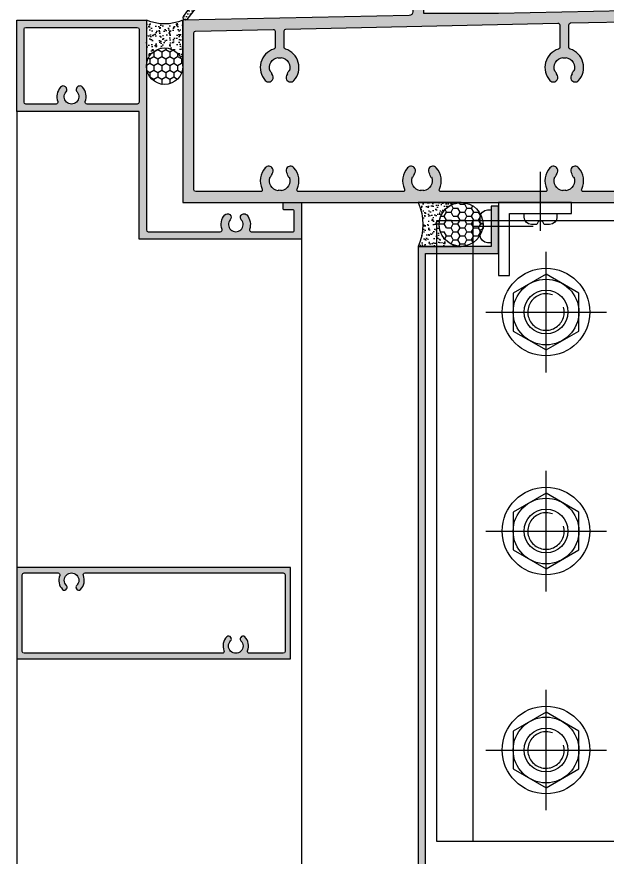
# Model space of a CAD drawing. Header units: millimetres. Extents: x 12351878 to 12381578, y 696206 to 738256.
# Drawn here: x 12366334.5 to 12366496.3, y 724349.1 to 724579.4 of the extents above; entities that cross this region are included whole.
import ezdxf

# ---------------------------------------------------------------- set-up
doc = ezdxf.new("R2010")
doc.units = ezdxf.units.MM
doc.header["$LTSCALE"] = 1000
for name, pattern in [('CENTER', [50.800000000000004, 31.75, -6.35, 6.35, -6.35]), ('CENTER2', [28.575000000000003, 19.05, -3.175, 3.175, -3.175]), ('HIDDEN', [0.125, 0.0625, -0.0625])]:
    doc.linetypes.add(name, pattern=pattern)
for name, color, linetype in [('ALUM', 1, 'Continuous'), ('ELASTOMER', 6, 'Continuous'), ('ELASTOMER-V', 241, 'Continuous'), ('EXTRUSION-V', 141, 'Continuous'), ('EXTRUSION1', 4, 'Continuous'), ('EXTRUSION2', 133, 'Continuous'), ('FASTENER', 191, 'Continuous'), ('GRID', 8, 'CENTER'), ('SILICONE', 8, 'Continuous'), ('SYMBOL', 7, 'Continuous'), ('型材断面填充', 254, 'Continuous'), ('铝板断面填充', 14, 'Continuous')]:
    doc.layers.add(name, color=color, linetype=linetype)

# ---------------------------------------------------------------- blocks, each defined once
blk = doc.blocks.new('*U133')
at = {"linetype": 'CENTER2', "ltscale": 0.5}
blk.add_line((0, 5.682552812322683), (0, -13.72271173098998), dxfattribs=at)
at = {"color": 0, "linetype": 'ByBlock'}
blk.add_lwpolyline([(-0.6749999999992724, 2.506874680595502), (-1.174999999999272, 3.599999999998545), (-2.999999999998181, 3.600000000002183, 0.4142135623730951), (-5.399999999999636, 1.200000000000728), (-5.399999999999636, 0), (5.399999999999636, 0), (5.400000000001455, 1.19999999999709, 0.4142135623730951), (3.000000000001819, 3.599999999998545), (1.174999999999272, 3.599999999998545), (0.6749999999992724, 2.506874680595502)], format="xyb", close=True, dxfattribs=at)
blk = doc.blocks.new('*U81')
at = {"layer": 'ELASTOMER-V', "linetype": 'ByBlock'}
h = blk.add_hatch(dxfattribs=at)
h.set_pattern_fill('HONEY', color=256, scale=10, angle=90.00000000002557, style=0)
h.set_pattern_definition([(90, (777.9763210752899, -18948.4054980909), (-1.082531754731385, 1.874999999999516), [1.25, -2.5]), (210.0000000000255, (777.9763210752899, -18948.4054980909), (-1.082531754729711, -1.875000000000482), [1.249999999999997, -2.499999999999994]), (150.0000000000255, (777.9763210752899, -18948.4054980909), (-2.165063509461096, -9.662e-13), [-2.5, 1.25])])
edge = h.paths.add_edge_path()
edge.add_arc((6.00000064651249, 11.73395076351153), 5.999999344334356, 0, 360)
at = {"layer": 'SILICONE'}
h = blk.add_hatch(dxfattribs=at)
h.set_pattern_fill('AR-SAND', color=256, angle=90.00000000002557, style=0)
h.set_pattern_definition([(127.5000000000256, (777.9763210752899, -18948.4054980909), (-1.92682376901313, -0.0629933581104684), [0, -1.52, 0, -1.7, 0, -1.625]), (97.50000000002554, (777.9763210752899, -18948.4054980909), (-2.82214606523053, 1.769776705266466), [0, -0.82, 0, -1.369999999999999, 0, -0.525]), (57.50000000002556, (777.9763210752899, -18949.63549809088), (-0.0056590535383553, 3.114141861751492), [0, -0.4999999999999977, 0, -1.79999999999999, 0, -2.34999999999998]), (47.50000000002557, (777.9763210752899, -18949.63549809088), (-0.8776755649355914, 3.006126604571902), [0, -0.25, 0, -1.179999999999999, 0, -1.35])])
edge = h.paths.add_edge_path()
edge.add_line((-1.223408617079258e-06, 11.73395025841455), (0, 0))
edge.add_arc((5.999999995414328, -13.71720165333131), 14.97202795693112, 66.37509497301721, 113.62490502698279, ccw=False)
edge.add_line((11.99999999082866, 0), (11.9999999908614, 11.73395126860851))
edge.add_arc((6.000000646510671, 11.73395076350608), 5.999999344350748, -179.99999517673064, 4.8233733878078056e-06, ccw=False)
at = {"layer": '铝板断面填充', "linetype": 'ByBlock'}
h = blk.add_hatch(color=256, dxfattribs=at)
h.dxf.hatch_style = 1
h.paths.add_polyline_path([(395.0000030367768, 1.999999999867278), (369.1821183349924, 1.999999999852726), (13.99999999082866, 2), (13.9999999908614, 22), (0.9999999908613972, 22), (0.9999999908613972, 19.99999999999272), (11.9999999908614, 19.99999999999272), (11.99999999082866, 0), (369.1821183349924, -1.472738861225766e-10), (395.0000030367768, -1.399979285083932e-10)])
at = {"layer": 'ALUM'}
blk.add_lwpolyline([(395.0000030367768, 1.999999999867278), (369.1821183349924, 1.999999999852726), (13.99999999082866, 2), (13.9999999908614, 22), (0.9999999908613972, 22), (0.9999999908613972, 19.99999999999272), (11.9999999908614, 19.99999999999272), (11.99999999082866, 0), (369.1821183349924, -1.472738861225766e-10), (395.0000030367768, -1.399979285083932e-10)], close=True, dxfattribs=at)
at = {"layer": 'ELASTOMER'}
blk.add_circle((6.00000064651249, 11.73395076351153), 5.999999344334356, dxfattribs=at)
at = {"layer": 'EXTRUSION2'}
blk.add_lwpolyline([(-9.138602763414383e-09, 42), (-9.138602763414383e-09, 22), (19.9999999908614, 22), (19.9999999908614, 25), (2.999999990861397, 25), (2.999999990861397, 42)], close=True, dxfattribs=at)
at = {"layer": 'SILICONE'}
blk.add_lwpolyline([(-1.223408617079258e-06, 11.73395025841455), (0, 0), (0, 0, -0.2091377174264752), (11.99999999082866, 0), (11.9999999908614, 11.73395126860851, -1.000000000000909), (1.302159944316372e-06, 11.73395025841455)], format="xyb", dxfattribs=at)
at = {"layer": 'FASTENER', "xscale": -0.8333333333333337, "yscale": 0.8333333333333337, "zscale": 0.8333333333333337}
for p, rotation in [((2.999999990861397, 33.5), 269.9999999999745), ((6.499999990861397, 19.99999999999272), 180)]:
    blk.add_blockref('*U133', p, dxfattribs=dict(at, rotation=rotation))
blk = doc.blocks.new('WKYC-BKJT08')
at = {"layer": 'ELASTOMER-V'}
h = blk.add_hatch(dxfattribs=at)
h.set_pattern_fill('DOTS', color=256, scale=12, style=0)
h.set_pattern_definition([(0, (0, 0), (0.375, 0.75), [0, -0.75])])
h.paths.add_polyline_path([(5.000000000080036, 5.812658582995027, 0.4142135623730056), (4.500000000080188, 6.312658582995027), (1.399121438961632, 6.312658582995974, -0.4826447918232394), (0.9120468719926556, 6.925611521035828), (4.099705540719607, 20.67140240225896, -0.0974417526683274), (4.178801483337243, 20.84750558692233), (6.317263998306499, 23.86576718582759, 0.9357585342074104), (5.38831307844712, 24.62122752024051), (2.862498308600899, 21.36614917095083, 0.1084313587344224), (2.586345393830277, 20.78543893826346), (-0.6801461617118814, 6.699705644956138, -0.3489407651987085), (-1.167220728681023, 6.312658582995937), (-4.499973881829646, 6.312658582995937, 0.4142097374708986), (-4.999973881787011, 5.812665112521242), (-4.999986940880262, 4.812658582996846), (-1.999986940874805, 4.812658582995936), (-1.999986940874805, 3.11250000000291), (-2.349986940872863, 3.112500000003819, 0.6342189497140205), (-2.735607223434236, 2.294228107306822), (-1.249976324953582, 0.4942281073055828, 0.2238262200735731), (-0.8643560423948801, 0.3125), (-0.7500000000000001, 0.3125, -0.6666666666666665), (0.75, 0.3125), (0.8643821606412929, 0.3125, 0.2238262200728495), (1.250002443197923, 0.4942281073039565), (2.735633341684907, 2.294228107302757, 0.6342189497140761), (2.350013059124725, 3.11250000000291), (2.000013059125194, 3.11250000000291), (2.000013059125194, 4.812658582995936), (5.000000000080036, 4.812658582998665)])
h.paths.add_polyline_path([(1, 3.8125), (1, 2.8125, -1), (-1, 2.8125), (-1, 3.8125, -1)], flags=16)
at = {"color": 0, "linetype": 'ByBlock'}
blk.add_lwpolyline([(-4.999986940880262, 4.812658582951371), (-4.999973881829646, 5.812658582995937, -0.4142135623730951), (-4.499973881829646, 6.312658582995937), (-1.167220728681023, 6.312658582995937, 0.3489407651987084), (-0.6801461617118815, 6.699705644956138), (2.586345393830276, 20.78543893826346, -0.1084313587344219), (2.862498308600895, 21.36614917095082), (5.38831307844712, 24.62122752024051, -0.935758534213452), (6.317263998302042, 23.8657671858213), (4.178801483337478, 20.84750558692266, 0.0974417526683875), (4.099705540719674, 20.67140240225924), (0.9120468719926556, 6.925611521035829, 0.4826447918232394), (1.399121438961631, 6.312658582995974), (4.500000000080036, 6.312658582995027, -0.4142135623730951), (5.000000000080036, 5.812658582995027), (5.000000000080036, 4.812658582998665), (2.000013059125194, 4.812658582995936), (2.000013059125194, 3.11250000000291), (2.350013059123739, 3.11250000000291, -0.6342189497130367), (2.735633341686479, 2.294228107304661), (1.250002443198354, 0.4942281073044797, -0.2238262200733221), (0.8643821606410709, 0.3125), (0.75, 0.3125, 0.6666666666666665), (-0.75, 0.3125), (-0.8643560423943198, 0.3125, -0.2238262200737353), (-1.249976324953422, 0.4942281073053893), (-2.735607223432452, 2.294228107304661, -0.6342189497130928), (-2.349986940876988, 3.112500000003819), (-1.999986940874805, 3.11250000000291), (-1.999986940874805, 4.812658582995936), (-4.999973881829646, 4.812658582996846)], format="xyb", dxfattribs=at)
blk.add_lwpolyline([(1, 2.8125), (1, 3.8125, 0.9999999999999998), (-1, 3.8125), (-1, 2.8125, 0.9999999999999998)], format="xyb", close=True, dxfattribs=at)
blk = doc.blocks.new('20210923-LC06')
at = {"layer": '型材断面填充', "linetype": 'ByBlock'}
h = blk.add_hatch(color=256, dxfattribs=at)
h.paths.add_polyline_path([(75, 12.5), (0, 12.5), (0, -12.5), (75, -12.5)])
edge = h.paths.add_edge_path(flags=16)
edge.add_arc((72.99999999999272, 10.5), 0.5, 0, 90, ccw=False)
edge.add_line((73.49999999999272, 10.5), (73.49999999999272, -10.5))
edge.add_arc((72.99999999999272, -10.5), 0.5, -90, 0, ccw=False)
edge.add_line((72.99999999999272, -11), (63.70809924347122, -11))
edge.add_arc((63.70809924347122, -10.5), 0.5, 157.9756871616606, 270, ccw=False)
edge.add_arc((59.99999999996362, -8.999999999923602), 3.49999999999024, 337.9756871617368, 405.5224881743313)
edge.add_arc((61.96176195076987, -7.002128601492586), 0.6999999863657048, 45.52248817439985, 150.0000000002586)
edge.add_line((61.35554417992535, -6.652128608311614), (61.30384047733969, -6.741682048123039))
edge.add_arc((61.91005825998582, -7.091682048114308), 0.6999999999930533, 150.000000000497, 224.9738861260881)
edge.add_arc((59.99999999498687, -8.999999999916326), 1.99999999646012, -224.97388637242545, 44.97388612635791, ccw=False)
edge.add_arc((58.08994174066902, -7.091682042391767), 0.6999999964802336, 315.0261136276913, 389.999999996758)
edge.add_line((58.69615952028835, -6.741682044186746), (58.64445582000917, -6.652128608351632))
edge.add_arc((58.0382380491501, -7.002128601496224), 0.6999999863618294, 29.99999999656709, 134.4775118258088)
edge.add_arc((59.99999999995634, -8.999999999923602), 3.499999999985485, 134.4775118257521, 202.0243128383078)
edge.add_arc((56.29190075644874, -10.5), 0.5000000000078625, -89.99999999916622, 22.024312838026788, ccw=False)
edge.add_line((56.29190075645602, -11), (2, -11))
edge.add_arc((2, -10.5), 0.5, 180, 270, ccw=False)
edge.add_line((1.5, -10.5), (1.5, 10.5))
edge.add_arc((2, 10.5), 0.5, 90, 180, ccw=False)
edge.add_line((2, 11), (11.2919007564924, 11))
edge.add_arc((11.29190075648512, 10.49999999998909), 0.5000000000109139, -22.024313129871473, 89.99999999916622, ccw=False)
edge.add_arc((15.00000000499858, 8.999999975909304), 3.500000013615411, 157.9756868698486, 225.5224875408107)
edge.add_arc((13.03823803211708, 7.002128599175194), 0.7000000000041585, 225.5224875403132, 330.0000000028977)
edge.add_line((13.64445581477776, 6.652128599209391), (13.696159520332, 6.741682044186746))
edge.add_arc((13.0899417407054, 7.091682042388129), 0.6999999964831274, 330.0000000037976, 404.9738863725193)
edge.add_arc((14.99999999501597, 8.999999999916326), 1.999999996458775, -44.97388612598962, 224.9738863725727, ccw=False)
edge.add_arc((16.9100582600222, 7.091682048121584), 0.6999999999878389, 135.0261138737017, 209.9999999998008)
edge.add_line((16.30384047738335, 6.741682048130315), (16.355544179969, 6.652128608307976))
edge.add_arc((16.96176195081352, 7.002128601492586), 0.6999999863692359, 209.9999999999993, 314.4775118253916)
edge.add_arc((15.00000000002183, 8.999999999923602), 3.499999999983077, 314.477511825457, 382.0243128382527)
edge.add_arc((18.70809924351488, 10.49999999999272), 0.4999999999930083, 90, 202.0243128382656, ccw=False)
edge.add_line((18.70809924351488, 10.99999999998545), (72.99999999999272, 11))
at = {"color": 0, "linetype": 'ByBlock'}
blk.add_lwpolyline([(75, 12.5), (0, 12.5), (0, -12.5), (75, -12.5)], close=True, dxfattribs=at)
blk.add_lwpolyline([(72.99999999999272, 11, -0.4142135623731147), (73.49999999999272, 10.5), (73.49999999999272, -10.5, -0.4142135623730951), (72.99999999999272, -11), (63.70809924347122, -11, -0.5318455158548693), (63.24458683803095, -10.31249999998909, 0.303569696419431), (62.45220242653158, -6.502660764042957, 0.4903143928775128), (61.35554417992535, -6.652128608311614), (61.30384047733969, -6.741682048123039, 0.339327190915275), (61.41485796841152, -7.586431147374242, -2.41265831870223), (58.58514202763035, -7.586431141295179, 0.339327192099483), (58.69615952028835, -6.741682044186746), (58.64445582000917, -6.652128608351632, 0.4903143928944151), (57.54779757338838, -6.502660764050233, 0.3035696964186377), (56.75541316189629, -10.31249999998909, -0.5318455158544906), (56.29190075645602, -11), (2, -11, -0.4142135623730951), (1.5, -10.5), (1.5, 10.5, -0.4142135623730951), (2, 11), (11.2919007564924, 11, -0.5318455174885397), (11.75541316098679, 10.31249999761349, 0.3035696947912896), (12.5477975412723, 6.502660757421836, 0.4903143963226426), (13.64445581477776, 6.652128599209391), (13.696159520332, 6.741682044186746, 0.3393271920984405), (13.58514202766673, 7.586431141295179, -2.412658318694041), (16.41485796845518, 7.58643114737788, 0.3393271909152766), (16.30384047738335, 6.741682048130315), (16.355544179969, 6.652128608307976, 0.49031439287499), (17.45220242657524, 6.502660764039319, 0.3035696964197462), (18.24458683808189, 10.31249999998545, -0.5318455158541423), (18.70809924351488, 10.99999999998545)], format="xyb", close=True, dxfattribs=at)
blk = doc.blocks.new('20211011-LC15')
at = {"layer": '型材断面填充', "linetype": 'ByBlock'}
h = blk.add_hatch(color=256, dxfattribs=at)
edge = h.paths.add_edge_path(flags=16)
edge.add_line((33.0108521834045, -23), (19.24264068213961, -23))
edge.add_arc((19.24264068214507, -22.4999999999938), 0.5000000000061995, 160.5287793641557, 269.99999999937387, ccw=False)
edge.add_arc((14.99999999505231, -20.99999999997067), 3.999999999976509, 340.5287793652395, 400.5287793653322)
edge.add_arc((17.28023896116406, -19.05051025716569), 0.9999999999971418, 40.52877936214712, 220.5287793660366)
edge.add_arc((14.99999999500717, -20.99999999991269), 1.999999999978857, -220.52877936556672, 40.52877936446981, ccw=False)
edge.add_arc((12.71976102885796, -19.05051025716343), 0.9999999999927758, 319.4712206357726, 499.4712206334216)
edge.add_arc((14.99999999502323, -20.99999999996009), 4.000000000007417, 139.4712206341486, 199.4712206347646)
edge.add_arc((10.75735930789142, -22.49999999998673), 0.5000000000132678, -89.99999999906203, 19.471220634699023, ccw=False)
edge.add_line((10.75735930789961, -23), (2.5, -23))
edge.add_arc((2.5, -22.5), 0.5, 180, 270, ccw=False)
edge.add_line((2, -22.5), (2, -2.5))
edge.add_arc((2.5, -2.5), 0.5, 90, 180, ccw=False)
edge.add_line((2.5, -2), (33.0108521834045, -2))
edge.add_arc((33.0108521834045, -2.5), 0.5, 0, 90, ccw=False)
edge.add_line((33.5108521834045, -2.5), (33.5108521834045, -22.5))
edge.add_arc((33.0108521834045, -22.5), 0.5, -90, 0, ccw=False)
edge = h.paths.add_edge_path()
edge.add_arc((59.99999999992519, -55.99999322460592), 1.999999999983646, 139.4712206345704, 400.528779364607)
edge.add_arc((62.28023896607897, -54.05050348185581), 0.999999999992016, 40.52877936212411, 220.5287793660136, ccw=False)
edge.add_arc((59.99999999996862, -55.99999322468935), 3.999999999988874, -19.471220634540316, 40.52877936565062, ccw=False)
edge.add_arc((64.24264068707481, -57.4999932246963), 0.5000000000010928, 160.5287793646549, 269.999999999759)
edge.add_line((64.24264068707271, -57.99999322469739), (75.69999910921615, -57.99999322469375))
edge.add_arc((75.69999910921797, -57.69999322469266), 0.3000000000010914, 269.9999999996526, 359.9999999996526)
edge.add_line((75.99999910921906, -57.69999322469448), (75.99999910921906, -52.29999322469666))
edge.add_arc((75.69999910921615, -52.2999932247003), 0.3000000000029104, 6.948027720079029e-10, 90)
edge.add_line((75.69999910921615, -51.99999322469739), (73.29999910922197, -51.99999322469739))
edge.add_arc((73.29999910922197, -51.69999322469448), 0.3000000000029104, 180.0000000006948, 270, ccw=False)
edge.add_line((72.99999910921906, -51.69999322469812), (72.99999910921906, -49.99999322469739))
edge.add_line((72.99999910921906, -49.99999322469739), (77.99999910921906, -49.99999322469739))
edge.add_line((77.99999910921906, -49.99999322469739), (77.99999910921906, -59.99999322470103))
edge.add_line((77.99999910921906, -59.99999322470103), (33.51085218341177, -59.99999322469739))
edge.add_line((33.51085218341177, -59.99999322469739), (33.5108521834045, -25))
edge.add_line((33.5108521834045, -25), (0, -25))
edge.add_line((0, -25), (0, 0))
edge.add_line((0, 0), (35.51085218341177, -3.637978807091713e-12))
edge.add_line((35.51085218341177, -3.637978807091713e-12), (35.51085218341177, -57.49999322469375))
edge.add_arc((36.01085218341177, -57.49999322469375), 0.5, 180, 270)
edge.add_line((36.01085218341177, -57.99999322469375), (55.7573593128327, -57.99999322469375))
edge.add_arc((55.75735931283159, -57.49999322469426), 0.4999999999994884, 270.0000000001278, 379.4712206351634)
edge.add_arc((59.99999999993512, -55.99999322464494), 4.000000000002104, 139.4712206342514, 199.471220635148, ccw=False)
edge.add_arc((57.71976103376923, -54.05050348185718), 0.9999999999927774, -40.52877936422732, 139.4712206334216, ccw=False)
at = {"color": 0, "linetype": 'ByBlock'}
for points in [[(58.47984068916412, -54.70033339609654, 2.170601334415328), (61.52015931070491, -54.70033339611837, -1.000000000033944), (63.04031862149714, -53.40067356764484, -0.2679491924320153), (63.77123616628523, -57.33332655802224, 0.517638090208429), (64.24264068707271, -57.99999322469739), (75.69999910921615, -57.99999322469375, 0.414213562373095), (75.99999910921906, -57.69999322469448), (75.99999910921906, -52.29999322469666, 0.4142135623695433), (75.69999910921615, -51.99999322469739), (73.29999910922197, -51.99999322469739, -0.4142135623695432), (72.99999910921906, -51.69999322469812), (72.99999910921906, -49.99999322469739), (77.99999910921906, -49.99999322469739), (77.99999910921906, -59.99999322470103), (33.51085218341177, -59.99999322469739), (33.5108521834045, -25), (0, -25), (0, 0), (35.51085218341177, -3.637978807091713e-12), (35.51085218341177, -57.49999322469375, 0.414213562373095), (36.01085218341177, -57.99999322469375), (55.7573593128327, -57.99999322469375, 0.517638090208056), (56.22876383362018, -57.33332655802224, -0.2679491924353157), (56.959681378401, -53.40067356758664, -0.9999999999794832)], [(33.0108521834045, -23), (19.24264068213961, -23, -0.5176380902090658), (18.77123616135214, -22.33333333331393, 0.2679491924315565), (18.04031861658586, -18.40068034295109, 1.000000000033942), (16.52015930578636, -19.70034017143189, -2.170601334415327), (13.47984068425285, -19.70034017140279, 0.999999999979483), (11.95968137348973, -18.40068034289288, 0.2679491924340037), (11.22876382869435, -22.33333333331393, -0.5176380902010047), (10.75735930789961, -23), (2.5, -23, -0.414213562373095), (2, -22.5), (2, -2.5, -0.414213562373095), (2.5, -2), (33.0108521834045, -2, -0.414213562373095), (33.5108521834045, -2.5), (33.5108521834045, -22.5, -0.414213562373095)]]:
    blk.add_lwpolyline(points, format="xyb", close=True, dxfattribs=at)
blk = doc.blocks.new('M12.1')
at = {"color": 0, "linetype": 'ByBlock'}
blk.add_lwpolyline([(-5.196152422706632, 9), (-10.39230484541326, 0), (-5.196152422706632, -9), (5.196152422706632, -9), (10.39230484541326, 0), (5.196152422706632, 9)], close=True, dxfattribs=at)
for radius in [12, 9, 6]:
    blk.add_circle((0, 0), radius, dxfattribs=at)
at = {"color": 0, "linetype": 'HIDDEN'}
blk.add_arc((0, 0), 5, 159.3075460409474, 105.8058958902969, dxfattribs=at)
blk = doc.blocks.new('20221207-AZM03')
at = {"layer": 'EXTRUSION2'}
blk.add_line((-175.0000066503708, -80.00297596374003), (-175.0000066503708, 90.00000677529897), dxfattribs=at)
blk.add_lwpolyline([(-125.0140091272988, 124.9999999999782), (-125.0140091272988, 90.00000677529897), (-185.0000066503708, 90.00000677529897), (-185.0000066503708, -80.00297596374003), (-65.00000665045809, -80.00000000000728), (-65.0000066505163, 124.9999999999782)], close=True, dxfattribs=at)
at = {"layer": 'GRID'}
for p, q in [((-155.0000066503853, 48.4707083961257), (-155.0000066503708, 81.52930515441403)), ((-171.5293050295295, 65.00000677526987), (-138.4707082712412, 65.00000677526987)), ((-155.0000066503853, -11.53078297336469), (-155.0000066503708, 21.52781378492364)), ((-171.5293050295295, 4.998515405779472), (-138.4707082712412, 4.998515405779472)), ((-155.0000066503853, -71.53227434285509), (-155.0000066503708, -38.47367758456676)), ((-171.5293050295295, -55.00297596371092), (-138.4707082712412, -55.00297596371092))]:
    blk.add_line(p, q, dxfattribs=at)
at = {"layer": 'FASTENER', "rotation": 270}
for p in [(-155.0000066503708, 65.00000677526987), (-155.0000066503708, 4.998515405779472), (-155.0000066503708, -55.00297596371092)]:
    blk.add_blockref('M12.1', p, dxfattribs=at)
blk = doc.blocks.new('20211011-LC14')
at = {"layer": '型材断面填充', "linetype": 'ByBlock'}
h = blk.add_hatch(color=256, dxfattribs=at)
edge = h.paths.add_edge_path()
edge.add_line((45.5, -59.99999322282019), (174.9999933493964, -59.99999322470103))
edge.add_line((174.9999933493964, -59.99999322470103), (174.9999933493964, -10.75173527537845))
edge.add_arc((175.4999933493933, -10.75173527537425), 0.499999999996902, 91.24989143565108, 180.000000000481, ccw=False)
edge.add_line((175.4890868540533, -10.2518542411708), (199.9999933496438, -9.717070824521215))
edge.add_line((199.9999933496438, -9.717070824521215), (199.9999933496438, -7))
edge.add_arc((199.4999933496438, -7), 0.5, 0, 90)
edge.add_line((199.4999933496438, -6.5), (190.4999933493964, -6.5))
edge.add_arc((190.4999933493964, -6), 0.5, 180, 270, ccw=False)
edge.add_line((189.9999933493964, -6), (189.9999933493964, 30.50758648334886))
edge.add_arc((188.9999933493831, 30.5075864833463), 1.000000000013301, 1.467635152195004e-10, 52.43140797121713)
edge.add_line((189.6097041102403, 31.30021047246191), (183.7695821635789, 35.79261196990774))
edge.add_arc((183.1598714027308, 34.99998798080215), 0.9999999999998032, 52.43140797127979, 90.00000000017589)
edge.add_line((183.1598714027277, 35.99998798080196), (176.9999933493964, 35.99998798078741))
edge.add_arc((176.9999933493964, 35.49998798078741), 0.5, 90, 180)
edge.add_line((176.4999933493964, 35.49998798078741), (176.4999933493964, 34.99998798078741))
edge.add_arc((176.9999933493964, 34.99998798078741), 0.5, 180, 270)
edge.add_line((176.9999933493964, 34.49998798078741), (177.9999933493964, 34.49998798078741))
edge.add_line((177.9999933493964, 34.49998798078741), (177.9999933493964, 32.99998798078741))
edge.add_arc((178.9999933493971, 32.99998798078676), 1.000000000000739, 179.9999999999625, 277.4377230727216)
edge.add_arc((179.1999933494058, 32.29998798077687), 0.2999999999905972, 256.3982532902521, 359.9999999997897)
edge.add_line((179.4999933493964, 32.29998798077577), (179.4999933493964, 33.99998798078741))
edge.add_line((179.4999933493964, 33.99998798078741), (181.4999933493964, 33.99998798078741))
edge.add_line((181.4999933493964, 33.99998798078741), (181.4999933493964, 23.99998798078741))
edge.add_line((181.4999933493964, 23.99998798078741), (179.4999933493964, 23.99998798078741))
edge.add_line((179.4999933493964, 23.99998798078741), (179.4999933493964, 25.69998798080633))
edge.add_arc((179.1999933494009, 25.69998798080624), 0.2999999999955207, 1.628443996933635e-11, 103.601746708554)
edge.add_arc((178.9999933494039, 24.9999879807949), 1.000000000007517, 82.56227692772002, 180.0000000004289)
edge.add_line((177.9999933493964, 24.99998798078741), (177.9999933494109, 22.99998798082379))
edge.add_arc((178.9999933494109, 22.99998798083107), 1, 180.0000000004169, 270)
edge.add_line((178.9999933494109, 21.99998798083107), (181.4999933493964, 21.99998798083107))
edge.add_arc((181.4999933493964, 23.99998798083107), 2, 270, 360)
edge.add_line((183.4999933493964, 23.99998798083107), (183.4999933493964, 26.99998798083107))
edge.add_arc((185.2499933494255, 26.99998798082379), 1.750000000029104, 1.190869625133928e-10, 179.9999999997618, ccw=False)
edge.add_line((186.9999933494546, 26.99998798082743), (186.9999933494109, -4.064733805778815))
edge.add_arc((183.9999933494078, -4.064733805770977), 3.000000000003098, 271.2498914352225, 359.99999999985033, ccw=False)
edge.add_line((184.0654323214258, -7.064020011013781), (131.9999935747255, -8.199993224701757))
edge.add_line((131.9999935747255, -8.199993224701757), (111.50000000008, -8.199993224701757))
edge.add_line((111.50000000008, -8.199993224701757), (111.5000000000655, -1.499993224701029))
edge.add_line((111.5000000000655, -1.499993224701029), (112.5000000000509, -1.499993224701029))
edge.add_line((112.5000000000509, -1.499993224701029), (112.5000000000509, 0.5000067752989708))
edge.add_line((112.5000000000509, 0.5000067752989708), (111.5000000000655, 0.5000067752989708))
edge.add_line((111.5000000000655, 0.5000067752989708), (111.5000000000073, 31.99998798081288))
edge.add_arc((112.5000000000127, 31.99998798081106), 1.000000000005457, 89.9999999998958, 179.9999999998958, ccw=False)
edge.add_line((112.5000000000146, 32.99998798081651), (116.0000000000728, 32.99998798080196))
edge.add_arc((116.0000000000709, 31.99998798080742), 0.999999999994543, 7.294715942407493e-10, 89.9999999998958, ccw=False)
edge.add_line((117.0000000000655, 31.99998798082015), (117.000000000211, 23.99998798068555))
edge.add_arc((119.0000000001164, 23.99998798072193), 1.999999999905413, 180.0000000010422, 270)
edge.add_line((119.0000000001164, 21.99998798081651), (124.0000000000655, 21.99998798081651))
edge.add_arc((124.0000000000655, 22.99998798081651), 1, 270, 360.0000000016676)
edge.add_line((125.0000000000655, 22.99998798084562), (125.0000000000073, 24.99998798084562))
edge.add_arc((124.0000000000056, 24.99998798081435), 1.000000000001677, 1.791695507596476e-09, 97.4377230638316)
edge.add_arc((123.8000000000534, 25.69998798087149), 0.2999999999879551, 76.39825327102172, 179.9999999999389)
edge.add_line((123.5000000000655, 25.69998798087181), (123.5000000000655, 23.99998798080196))
edge.add_line((123.5000000000655, 23.99998798080196), (120.0000000001237, 23.99998798080196))
edge.add_line((120.0000000001237, 23.99998798080196), (120.0000000000655, 33.99998798080196))
edge.add_line((120.0000000000655, 33.99998798080196), (123.5000000000073, 33.99998798081651))
edge.add_line((123.5000000000073, 33.99998798081651), (123.4999999998909, 32.2999879808267))
edge.add_arc((123.7999999998824, 32.2999879808081), 0.2999999999915417, 179.9999999964473, 283.6017467767163)
edge.add_arc((124.0000000001817, 32.99998798072946), 0.9999999998255769, 262.56227692888, 360.0000000041538)
edge.add_line((125.0000000000073, 32.99998798080196), (124.9999999998618, 34.99998798088927))
edge.add_arc((123.9999999998563, 34.99998798081106), 1.000000000005457, 4.481477879469995e-09, 90.00000000010422)
edge.add_line((123.9999999998545, 35.99998798081651), (103.5000000000218, 35.99998798077286))
edge.add_arc((103.5000000000218, 35.49998798077286), 0.5, 90, 180)
edge.add_line((103.0000000000218, 35.49998798077286), (103.0000000000218, 34.99998798077286))
edge.add_arc((103.5000000000218, 34.99998798077286), 0.5, 180, 270)
edge.add_line((103.5000000000218, 34.49998798077286), (105.0000000000218, 34.49998798077286))
edge.add_line((105.0000000000218, 34.49998798077286), (105.0000000000218, 32.99998798077286))
edge.add_arc((106.0000000000212, 32.99998798077345), 0.9999999999993321, 180.0000000000338, 277.4377230715521)
edge.add_arc((106.2000000000048, 32.29998798079065), 0.3000000000170459, 256.3982532923818, 359.9999999999375)
edge.add_line((106.5000000000218, 32.29998798079032), (106.5000000000218, 33.99998798077286))
edge.add_line((106.5000000000218, 33.99998798077286), (108.5000000000218, 33.99998798077286))
edge.add_line((108.5000000000218, 33.99998798077286), (108.5000000000218, 23.99998798077286))
edge.add_line((108.5000000000218, 23.99998798077286), (106.5000000000218, 23.99998798077286))
edge.add_line((106.5000000000218, 23.99998798077286), (106.5000000000218, 25.6999879807554))
edge.add_arc((106.2000000000048, 25.69998798075507), 0.3000000000170502, 6.242368654464284e-11, 103.6017467076182)
edge.add_arc((106.0000000000212, 24.99998798077227), 0.999999999999327, 82.56227692844786, 180.0000000001747)
edge.add_line((105.0000000000218, 24.99998798076922), (105.0000000000364, 19.49998798081651))
edge.add_arc((105.5000000000364, 19.49998798081651), 0.5, 180, 270)
edge.add_arc((105.5000000000364, 19.49998798081651), 0.5, 270, 360)
edge.add_line((106.0000000000364, 19.49998798081651), (106.0000000000364, 21.49998798081651))
edge.add_arc((106.5000000000364, 21.49998798081651), 0.5, 90, 180, ccw=False)
edge.add_line((106.5000000000364, 21.99998798081651), (108.0000000000655, 21.99998798081651))
edge.add_arc((108.0000000000655, 21.49998798081651), 0.5, 0, 90, ccw=False)
edge.add_line((108.5000000000655, 21.49998798081651), (108.5000000000364, -7.734300553041976))
edge.add_arc((107.5000000000354, -7.734300553039377), 1.000000000001023, 271.2498914352219, 359.9999999998511, ccw=False)
edge.add_line((107.521812990708, -8.734062621453631), (45.5, -9.999999459010724))
edge.add_line((45.5, -9.999999459010724), (45.5, -59.99999322282019))
edge = h.paths.add_edge_path(flags=16)
edge.add_arc((75.0086605792092, -51.28882775917852), 1.250000000020597, 42.02259133176598, 150.0000000000991)
edge.add_arc((75.0086605791821, -51.28882775917616), 1.249999999995949, 149.9999999995717, 222.0225913363789)
edge.add_arc((71.99999279628123, -53.99999322291674), 2.799999999960264, 38.51962426091262, 42.022591337593326, ccw=False)
edge.add_line((74.1906985014939, -52.25620180393162), (74.07333926727006, -52.34961920136993))
edge.add_arc((71.99999279602798, -53.99999322273082), 2.650000000036765, 21.480375746598384, 38.519624254696794, ccw=False)
edge.add_line((74.46593185987149, -53.02960951841305), (74.6055133162954, -52.97468213892716))
edge.add_arc((71.99999279603396, -53.99999322268626), 2.799999999996905, -81.48037574543753, 21.480375745872777, ccw=False)
edge.add_line((72.41480761086859, -56.76909572519071), (72.39258538863214, -56.62075094826287))
edge.add_arc((71.99999279604526, -53.99999322273653), 2.649999999935864, 261.4803757457741, 278.51962425422585, ccw=False)
edge.add_line((71.60740020345838, -56.62075094826287), (71.58517798122193, -56.76909572518707))
edge.add_arc((71.99999279604158, -53.99999322267825), 2.799999999999015, 158.5196242544002, 261.48037574575386, ccw=False)
edge.add_line((69.3944722757733, -52.9746821389308), (69.53405373221904, -53.02960951841669))
edge.add_arc((71.99999279606013, -53.99999322268869), 2.650000000017758, 141.4803757462408, 158.5196242543033, ccw=False)
edge.add_line((69.92664632480592, -52.34961920137357), (69.80928709058207, -52.25620180393162))
edge.add_arc((71.99999279605318, -53.99999322252565), 2.799999999918901, 137.9774086699114, 141.4803757486422, ccw=False)
edge.add_arc((68.99132501288854, -51.28882775914204), 1.249999999994295, 317.9774086670595, 389.9999999984742)
edge.add_arc((68.99132501290171, -51.28882775913509), 1.249999999979404, 29.99999999849995, 137.9774086667433)
edge.add_arc((71.99999279604319, -53.99999322270644), 5.300000000001076, 137.9774086668162, 205.5332289660821)
edge.add_arc((66.76644715375635, -56.49999322470946), 0.4999999999915714, -89.99999999988768, 25.53322896562088, ccw=False)
edge.add_line((66.76644715375733, -56.99999322470103), (49.00000241334783, -56.99999322469739))
edge.add_arc((49.00000241334965, -56.49999322469557), 0.500000000001819, 180.0000031805986, 269.99999999979156, ccw=False)
edge.add_line((48.50000241334783, -56.49999325245153), (48.50000002712477, -13.51173516875497))
edge.add_arc((49.00000002712891, -13.51173514100403), 0.5000000000041432, 91.24989143479507, 180.0000031800236, ccw=False)
edge.add_line((48.98909353179624, -13.01185410679318), (70.23908630094229, -12.54821789901325))
edge.add_arc((70.24999279627758, -13.0480989332204), 0.5000000000005079, -5.701394911739044e-11, 91.24989143510459, ccw=False)
edge.add_line((70.7499927962781, -13.0480989332209), (70.74999279626354, -17.47030064551655))
edge.add_arc((70.24999279625544, -17.47030064551039), 0.5000000000081002, 287.5611883120212, 359.99999999929446, ccw=False)
edge.add_arc((71.99999279628257, -22.99999322285714), 5.299999999996959, 107.5611883117985, 222.0225913318535)
edge.add_arc((68.99132501310666, -25.71115868633418), 1.250000000012838, 222.0225913318841, 330.0000000000674)
edge.add_arc((68.9913250131158, -25.71115868634203), 1.250000000001007, 330.0000000001693, 402.0225913373843)
edge.add_arc((71.9999927960355, -22.99999322258146), 2.799999999982575, 218.5196242607475, 222.0225913371903, ccw=False)
edge.add_line((69.80928709080035, -24.74378464157417), (69.9266463250242, -24.65036724413585))
edge.add_arc((71.99999279624363, -22.99999322282524), 2.649999999987746, 201.480375746101, 218.5196242541512, ccw=False)
edge.add_line((69.53405373243731, -23.97037692710364), (69.39447227599157, -24.02530430659317))
edge.add_arc((71.9999927962731, -22.99999322283903), 2.800000000013791, 98.51962425417378, 201.480375745628, ccw=False)
edge.add_line((71.58517798145476, -20.23089072031507), (71.60740020367666, -20.37923549724292))
edge.add_arc((71.99999279627082, -22.99999322281533), 2.649999999982505, 81.48037574576608, 98.51962425423392, ccw=False)
edge.add_line((72.39258538886497, -20.37923549724292), (72.41480761108687, -20.23089072032963))
edge.add_arc((71.9999927962941, -22.99999322282195), 2.79999999997872, -21.48037574604598, 81.48037574624772, ccw=False)
edge.add_line((74.60551331653551, -24.02530430658226), (74.46593186008977, -23.97037692710364))
edge.add_arc((71.99999279629684, -22.9999932228418), 2.649999999969225, 321.4803757458871, 338.51962425412614, ccw=False)
edge.add_line((74.07333926750289, -24.65036724413949), (74.19069850172673, -24.74378464157417))
edge.add_arc((71.99999279633695, -22.99999322260201), 2.800000000090753, 317.9774086639677, 321.48037574155217, ccw=False)
edge.add_arc((75.00866057940762, -25.71115868634458), 1.24999999999292, 137.9774086652671, 209.9999999995247)
edge.add_arc((75.00866057941116, -25.7111586863079), 1.250000000014323, 210.0000000008996, 317.9774086676779)
edge.add_arc((71.99999279623631, -22.99999322282653), 5.30000000000055, 317.9774086680007, 432.4388116882859)
edge.add_arc((73.74999279624922, -17.47030064549503), 0.4999999999856778, 180.0000000003807, 252.438811688112, ccw=False)
edge.add_line((73.24999279626354, -17.47030064549836), (73.24999279623444, -12.97173529655993))
edge.add_arc((73.74999279623313, -12.97173529655399), 0.4999999999986926, 91.24989143501801, 180.0000000006803, ccw=False)
edge.add_line((73.73908630089863, -12.47185426234864), (148.2390868541188, -10.84639969815908))
edge.add_arc((148.2499933494541, -11.34628073236622), 0.5000000000005079, -4.737898962048348e-10, 91.24989143510459, ccw=False)
edge.add_line((148.7499933494546, -11.34628073237036), (148.7499933494255, -17.47030064361024))
edge.add_arc((148.2499933494215, -17.47030064360345), 0.5000000000040075, 287.56118831167794, 359.999999999222, ccw=False)
edge.add_arc((149.9999933494436, -22.99999322094694), 5.29999999999644, 107.5611883117897, 222.0225913318623)
edge.add_arc((146.9913255662686, -25.71115868442424), 1.250000000012838, 222.0225913318841, 330.0000000000674)
edge.add_arc((146.9913255662738, -25.7111586844325), 1.250000000004232, 330.0000000002767, 402.0225913372768)
edge.add_arc((149.9999933491974, -22.99999322067152), 2.799999999982564, 218.5196242607477, 222.0225913371905, ccw=False)
edge.add_line((147.8092876439623, -24.74378463966423), (147.9266468781861, -24.65036724222591))
edge.add_arc((149.9999933494056, -22.9999932209153), 2.649999999987735, 201.4803757461011, 218.5196242541514, ccw=False)
edge.add_line((147.5340542855993, -23.9703769251937), (147.3944728291535, -24.02530430468323))
edge.add_arc((149.999993349435, -22.99999322092909), 2.800000000013778, 98.5196242541735, 201.4803757456281, ccw=False)
edge.add_line((149.5851785346167, -20.23089071840513), (149.6074007568386, -20.37923549533298))
edge.add_arc((149.9999933494328, -22.99999322090539), 2.649999999982505, 81.48037574576608, 98.51962425423392, ccw=False)
edge.add_line((150.3925859420269, -20.37923549533298), (150.4148081642488, -20.23089071841969))
edge.add_arc((149.9999933494494, -22.99999322091583), 2.799999999983478, -21.480375745923595, 81.48037574612528, ccw=False)
edge.add_line((152.6055138696975, -24.02530430467232), (152.4659324132517, -23.9703769251937))
edge.add_arc((149.9999933494619, -22.99999322093368), 2.649999999965637, 321.48037574587556, 338.5196242541379, ccw=False)
edge.add_line((152.0733398206648, -24.65036724222955), (152.1906990548887, -24.74378463966423))
edge.add_arc((149.9999933494989, -22.99999322069208), 2.800000000090753, 317.9774086639677, 321.48037574155217, ccw=False)
edge.add_arc((153.0086611325735, -25.71115868443506), 1.249999999996146, 137.9774086653744, 209.9999999994172)
edge.add_arc((153.0086611325724, -25.71115868440516), 1.250000000010084, 210.0000000006308, 317.9774086679457)
edge.add_arc((149.9999933493983, -22.99999322091659), 5.30000000000055, 317.9774086680007, 432.4388116882859)
edge.add_arc((151.7499933494112, -17.47030064358509), 0.4999999999856778, 180.0000000003807, 252.438811688112, ccw=False)
edge.add_line((151.2499933494255, -17.47030064358842), (151.2499933493818, -11.26991709568756))
edge.add_arc((151.7499933493824, -11.2699170956834), 0.5000000000005116, 91.24989143522191, 180.0000000004763, ccw=False)
edge.add_line((151.739086854046, -10.77003606147628), (171.4890868540533, -10.33912696880361))
edge.add_arc((171.499993349394, -10.8390080030125), 0.5000000000023668, 1.425064510840457e-10, 91.24989143572219, ccw=False)
edge.add_line((171.9999933493964, -10.83900800301126), (171.9999933493964, -56.49999322470103))
edge.add_arc((171.4999933493964, -56.49999322470103), 0.5, -90, 0, ccw=False)
edge.add_line((171.4999933493964, -56.99999322470103), (155.2335389911459, -56.99999322470467))
edge.add_arc((155.233538991146, -56.49999322471571), 0.4999999999889582, 154.4667710154247, 269.9999999999902, ccw=False)
edge.add_arc((149.9999933497054, -53.99999322102192), 5.299999999968824, 334.4667710152696, 402.0225913327018)
edge.add_arc((153.0086611328195, -51.28882775751473), 1.250000000010467, 42.0225913325575, 149.9999999993183)
edge.add_arc((153.0086611328168, -51.28882775747553), 1.2499999999885, 150.0000000008118, 222.0225913325261)
edge.add_arc((149.9999933497294, -53.99999322097716), 2.799999999946334, 38.519624254179575, 42.022591333125376, ccw=False)
edge.add_line((152.1906990551361, -52.25620180225815), (152.0733398209122, -52.34961919969646))
edge.add_arc((149.9999933497129, -53.99999322099028), 2.649999999961552, 21.480375745849074, 38.51962425413791, ccw=False)
edge.add_line((152.4659324134991, -53.02960951673231), (152.6055138699448, -52.97468213725369))
edge.add_arc((149.9999933497024, -53.99999322101073), 2.799999999978523, -81.48037574622481, 21.480375745975493, ccw=False)
edge.add_line((150.4148081644962, -56.76909572350269), (150.3925859422743, -56.6207509465894))
edge.add_arc((149.9999933496802, -53.99999322101699), 2.649999999982505, 261.4803757457661, 278.51962425423386, ccw=False)
edge.add_line((149.607400757086, -56.6207509465894), (149.5851785348641, -56.76909572351724))
edge.add_arc((149.9999933496824, -53.99999322100332), 2.800000000003849, 158.5196242540713, 261.48037574579723, ccw=False)
edge.add_line((147.3944728294155, -52.97468213723914), (147.5340542858467, -53.02960951672867))
edge.add_arc((149.9999933496405, -53.99999322104424), 2.649999999989733, 141.4803757448559, 158.5196242530523, ccw=False)
edge.add_line((147.9266468784481, -52.34961919969646), (147.8092876442242, -52.25620180225815))
edge.add_arc((149.999993349439, -53.99999322116994), 2.799999999916253, 137.9774086639156, 141.4803757402884, ccw=False)
edge.add_arc((146.9913255665362, -51.28882775749971), 1.249999999994314, 317.9774086626963, 390.0000000003141)
edge.add_arc((146.9913255665211, -51.28882775748836), 1.250000000001709, 29.99999999951777, 137.977408668035)
edge.add_arc((149.9999933496856, -53.99999322097142), 5.299999999981367, 137.9774086679963, 205.5332289847912)
edge.add_arc((144.766447708214, -56.49999322468714), 0.5000000000138956, -89.99999999995111, 25.53322898466388, ccw=False)
edge.add_line((144.7664477082144, -56.99999322470103), (116.2335456423025, -56.99999322470467))
edge.add_arc((116.2335456423025, -56.49999322470826), 0.4999999999964118, 154.4667710329495, 270.00000000000324, ccw=False)
edge.add_arc((111.0000000000382, -53.99999322266081), 5.299999999995034, 334.4667710335143, 402.0225913320492)
edge.add_arc((114.0086677832028, -51.28882775917175), 1.250000000011247, 42.02259133195885, 150.0000000004025)
edge.add_arc((114.0086677831805, -51.28882775917517), 1.249999999993661, 149.9999999997559, 222.0225913367588)
edge.add_arc((111.0000000002833, -53.99999322280141), 2.799999999883323, 38.51962425905418, 42.02259133573489, ccw=False)
edge.add_line((113.1907057054923, -52.25620180393526), (113.0733464712685, -52.34961920137357))
edge.add_arc((111.0000000000267, -53.99999322273427), 2.650000000036405, 21.480375746597076, 38.519624254697874, ccw=False)
edge.add_line((113.4659390638699, -53.02960951841669), (113.6055205203011, -52.9746821389308))
edge.add_arc((111.000000000036, -53.999993222687), 2.799999999999232, -81.48037574552, 21.480375745790525, ccw=False)
edge.add_line((111.414814814867, -56.76909572519435), (111.3925925926305, -56.6207509482665))
edge.add_arc((111.0000000000437, -53.99999322274017), 2.649999999935864, 261.4803757457741, 278.51962425422585, ccw=False)
edge.add_line((110.6074074074568, -56.6207509482665), (110.5851851852203, -56.76909572519071))
edge.add_arc((111.0000000000447, -53.99999322267916), 2.800000000002412, 158.5196242544876, 261.4803757456667, ccw=False)
edge.add_line((108.3944794797717, -52.97468213893444), (108.5340609362174, -53.02960951842033))
edge.add_arc((111.0000000000569, -53.99999322269142), 2.650000000015957, 141.480375746235, 158.519624254309, ccw=False)
edge.add_line((108.9266535288043, -52.34961920137721), (108.8092942945805, -52.25620180393526))
edge.add_arc((111.0000000000474, -53.99999322264162), 2.799999999985578, 137.9774086680468, 141.4803757467904, ccw=False)
edge.add_arc((107.9913322168887, -51.28882775915049), 1.249999999995207, 317.9774086673935, 389.9999999987043)
edge.add_arc((107.9913322168983, -51.28882775914105), 1.249999999982092, 29.9999999985518, 137.9774086664862)
edge.add_arc((111.0000000000454, -53.9999932227013), 5.300000000000498, 137.9774086668854, 205.5332289659723)
edge.add_arc((105.7664543577497, -56.49999322470443), 0.5000000000002403, -90.00000000097549, 25.53322896635558, ccw=False)
edge.add_line((105.7664543577412, -56.99999322470467), (77.23353843827499, -56.99999322470103))
edge.add_arc((77.23353843827094, -56.49999322471263), 0.4999999999883968, 154.4667710338029, 270.00000000046407, ccw=False)
edge.add_arc((71.9999927960307, -53.99999322263635), 5.299999999993781, 334.4667710330405, 402.0225913316526)
at = {"color": 0, "linetype": 'ByBlock'}
for points in [[(45.5, -59.99999322282019), (174.9999933493964, -59.99999322470103), (174.9999933493964, -10.75173527537845, -0.4078385165202371), (175.4890868540533, -10.2518542411708), (199.9999933496438, -9.717070824521215), (199.9999933496438, -7, 0.414213562373095), (199.4999933496438, -6.5), (190.4999933493964, -6.5, -0.414213562373095), (189.9999933493964, -6), (189.9999933493964, 30.50758648334886, 0.2328517585423637), (189.6097041102403, 31.30021047246191), (183.7695821635789, 35.79261196990774, 0.1654081306738528), (183.1598714027277, 35.99998798080196), (176.9999933493964, 35.99998798078741, 0.414213562373095), (176.4999933493964, 35.49998798078741), (176.4999933493964, 34.99998798078741, 0.414213562373095), (176.9999933493964, 34.49998798078741), (177.9999933493964, 34.49998798078741), (177.9999933493964, 32.99998798078741, 0.4527666257502844), (179.1294418261969, 32.00840183129912, 0.48558332890658), (179.4999933493964, 32.29998798077577), (179.4999933493964, 33.99998798078741), (181.4999933493964, 33.99998798078741), (181.4999933493964, 23.99998798078741), (179.4999933493964, 23.99998798078741), (179.4999933493964, 25.69998798080633, 0.4855833289011763), (179.1294418261969, 25.99157413029025, 0.4527666257500189), (177.9999933493964, 24.99998798078741), (177.9999933494109, 22.99998798082379, 0.4142135623709641), (178.9999933494109, 21.99998798083107), (181.4999933493964, 21.99998798083107, 0.414213562373095), (183.4999933493964, 23.99998798083107), (183.4999933493964, 26.99998798083107, -0.9999999999968817), (186.9999933494546, 26.99998798082743), (186.9999933494109, -4.064733805778815, -0.4078385165192145), (184.0654323214258, -7.064020011013781), (131.9999935747255, -8.199993224701757), (111.50000000008, -8.199993224701757), (111.5000000000655, -1.499993224701029), (112.5000000000509, -1.499993224701029), (112.5000000000509, 0.5000067752989708), (111.5000000000655, 0.5000067752989708), (111.5000000000073, 31.99998798081288, -0.414213562373095), (112.5000000000146, 32.99998798081651), (116.0000000000728, 32.99998798080196, -0.4142135623688329), (117.0000000000655, 31.99998798082015), (117.000000000211, 23.99998798068555, 0.4142135623677674), (119.0000000001164, 21.99998798081651), (124.0000000000655, 21.99998798081651, 0.4142135623816193), (125.0000000000655, 22.99998798084562), (125.0000000000073, 24.99998798084562, 0.4527666256939276), (123.8705515233596, 25.99157413032299, 0.4855833290110654), (123.5000000000655, 25.69998798087181), (123.5000000000655, 23.99998798080196), (120.0000000001237, 23.99998798080196), (120.0000000000655, 33.99998798080196), (123.5000000000073, 33.99998798081651), (123.4999999998909, 32.2999879808267, 0.4855833292879745), (123.8705515234324, 32.0084018314119, 0.4527666257635057), (125.0000000000073, 32.99998798080196), (124.9999999998618, 34.99998798088927, 0.4142135623507187), (123.9999999998545, 35.99998798081651), (103.5000000000218, 35.99998798077286, 0.414213562373095), (103.0000000000218, 35.49998798077286), (103.0000000000218, 34.99998798077286, 0.414213562373095), (103.5000000000218, 34.49998798077286), (105.0000000000218, 34.49998798077286), (105.0000000000218, 32.99998798077286, 0.4527666257437639), (106.1294484768005, 32.00840183128457, 0.4855833288958899), (106.5000000000218, 32.29998798079032), (106.5000000000218, 33.99998798077286), (108.5000000000218, 33.99998798077286), (108.5000000000218, 23.99998798077286), (106.5000000000218, 23.99998798077286), (106.5000000000218, 25.6999879807554, 0.48558332889589), (106.1294484768005, 25.99157413026114, 0.4527666257448599), (105.0000000000218, 24.99998798076922), (105.0000000000364, 19.49998798081651, 0.414213562373095), (105.5000000000364, 18.99998798081651, 0.414213562373095), (106.0000000000364, 19.49998798081651), (106.0000000000364, 21.49998798081651, -0.414213562373095), (106.5000000000364, 21.99998798081651), (108.0000000000655, 21.99998798081651, -0.414213562373095), (108.5000000000655, 21.49998798081651), (108.5000000000364, -7.734300553041976, -0.4078385165192223), (107.521812990708, -8.734062621453631), (45.5, -9.999999459010724)], [(75.93726174687617, -50.45204829512659, 0.5094012912311838), (73.92612882445974, -50.66382775917009, 0.3250286796866858), (74.08005941160081, -52.12560722328635, -0.01528576763282711), (74.1906985014939, -52.25620180393162), (74.07333926727006, -52.34961920136993, -0.07448503858983203), (74.46593185987149, -53.02960951841305), (74.6055133162954, -52.97468213892716, -0.4821316613257056), (72.41480761086859, -56.76909572519071), (72.39258538863214, -56.62075094826287, -0.0744850385913825), (71.60740020345838, -56.62075094826287), (71.58517798122193, -56.76909572518707, -0.4821316613259378), (69.3944722757733, -52.9746821389308), (69.53405373221904, -53.02960951841669, -0.07448503858967444), (69.92664632480592, -52.34961920137357), (69.80928709058207, -52.25620180393162, -0.0152857676417746), (69.91992618051881, -52.1256072231954, 0.3250286796606685), (70.07385676763079, -50.66382775917373, 0.5094012912306889), (68.06272384528711, -50.45204829508657, 0.3036126776513472), (67.21761488153425, -56.28447598316416, -0.5516495922155819), (66.76644715375733, -56.99999322470103), (49.00000241334783, -56.99999322469739, -0.4142135461129651), (48.50000241334783, -56.49999325245153), (48.50000002712477, -13.51173516875497, -0.4078385327055575), (48.98909353179624, -13.01185410679318), (70.23908630094229, -12.54821789901325, -0.4206174760322275), (70.7499927962781, -13.0480989332209), (70.74999279626354, -17.47030064551655, -0.3270378315813646), (70.4008548652273, -17.94699828149533, 0.5455653142525583), (68.06272384544718, -26.54793815038283, 0.5094012912303596), (70.07385676784907, -26.33615868633933, 0.3250286796886523), (69.91992618068616, -24.87437922221216, -0.01528576763178903), (69.80928709080035, -24.74378464157417), (69.9266463250242, -24.65036724413585, -0.07448503858962074), (69.53405373243731, -23.97037692710364), (69.39447227599157, -24.02530430659317, -0.4821316613264804), (71.58517798145476, -20.23089072031507), (71.60740020367666, -20.37923549724292, -0.07448503859145278), (72.39258538886497, -20.37923549724292), (72.41480761108687, -20.23089072032963, -0.4821316613309927), (74.60551331653551, -24.02530430658226), (74.46593186008977, -23.97037692710364, -0.07448503859044943), (74.07333926750289, -24.65036724413949), (74.19069850172673, -24.74378464157417, -0.01528576763677143), (74.08005941180454, -24.87437922226309, 0.3250286796743857), (73.92612882467802, -26.33615868633206, 0.509401291222639), (75.93726174706535, -26.54793815036464, 0.5455653142538608), (73.59913072728523, -17.94699828145895, -0.3270378315835725), (73.24999279626354, -17.47030064549836), (73.24999279623444, -12.97173529655993, -0.4078385165244797), (73.73908630089863, -12.47185426234864), (148.2390868541188, -10.84639969815908, -0.4206174760343683), (148.7499933494546, -11.34628073237036), (148.7499933494255, -17.47030064361024, -0.327037831582677), (148.4008554183893, -17.94699827958539, 0.5455653142526565), (146.0627243986091, -26.54793814847289, 0.5094012912303596), (148.073857321011, -26.33615868442939, 0.3250286796876126), (147.9199267338481, -24.87437922030222, -0.01528576763178903), (147.8092876439623, -24.74378463966423), (147.9266468781861, -24.65036724222591, -0.07448503858962074), (147.5340542855993, -23.9703769251937), (147.3944728291535, -24.02530430468323, -0.4821316613264804), (149.5851785346167, -20.23089071840513), (149.6074007568386, -20.37923549533298, -0.07448503859145278), (150.3925859420269, -20.37923549533298), (150.4148081642488, -20.23089071841969, -0.4821316613296772), (152.6055138696975, -24.02530430467232), (152.4659324132517, -23.9703769251937, -0.0744850385905517), (152.0733398206648, -24.65036724222955), (152.1906990548887, -24.74378463966423, -0.01528576763677143), (152.0800599649665, -24.87437922035315, 0.325028679673346), (151.92612937784, -26.33615868442212, 0.509401291225588), (153.9372623002273, -26.5479381484547, 0.5455653142538608), (151.5991312804472, -17.94699827954901, -0.3270378315835725), (151.2499933494255, -17.47030064358842), (151.2499933493818, -11.26991709568756, -0.4078385165224044), (151.739086854046, -10.77003606147628), (171.4890868540533, -10.33912696880361, -0.420617476034368), (171.9999933493964, -10.83900800301126), (171.9999933493964, -56.49999322470103, -0.414213562373095), (171.4999933493964, -56.99999322470103), (155.2335389911459, -56.99999322470467, -0.5516495923240405), (154.7823712634417, -56.28447598302228, 0.3036126777379206), (153.9372623004674, -50.45204829345676, 0.5094012912225412), (151.9261293780874, -50.66382775749662, 0.3250286796621106), (152.0800599651848, -52.12560722151829, -0.01528576764271329), (152.1906990551361, -52.25620180225815), (152.0733398209122, -52.34961919969646, -0.07448503859066721), (152.4659324134991, -53.02960951673231), (152.6055138699448, -52.97468213725369, -0.4821316613304922), (150.4148081644962, -56.76909572350269), (150.3925859422743, -56.6207509465894, -0.07448503859145283), (149.607400757086, -56.6207509465894), (149.5851785348641, -56.76909572351724, -0.4821316613279423), (147.3944728294155, -52.97468213723914), (147.5340542858467, -53.02960951672867, -0.07448503859026188), (147.9266468784481, -52.34961919969646), (147.8092876442242, -52.25620180225815, -0.01528576763148298), (147.9199267341028, -52.1256072216238, 0.3250286796905957), (148.0738573212584, -50.66382775749662, 0.5094012912321945), (146.0627243988711, -50.45204829344584, 0.3036126777348827), (145.2176154359404, -56.28447598298226, -0.5516495923243271), (144.7664477082144, -56.99999322470103), (116.2335456423025, -56.99999322470467, -0.5516495922243769), (115.7823779145256, -56.2844759831496, 0.3036126776478636), (114.93726895086, -50.45204829512295, 0.5094012912317916), (112.9261360284581, -50.66382775917373, 0.3250286796876266), (113.0800666156065, -52.12560722328999, -0.01528576763282711), (113.1907057054923, -52.25620180393526), (113.0733464712685, -52.34961920137357, -0.07448503858984246), (113.4659390638699, -53.02960951841669), (113.6055205203011, -52.9746821389308, -0.4821316613257056), (111.414814814867, -56.76909572519435), (111.3925925926305, -56.6207509482665, -0.0744850385913825), (110.6074074074568, -56.6207509482665), (110.5851851852203, -56.76909572519071, -0.4821316613249993), (108.3944794797717, -52.97468213893444), (108.5340609362174, -53.02960951842033, -0.07448503858972545), (108.9266535288043, -52.34961920137721), (108.8092942945805, -52.25620180393526, -0.01528576764183068), (108.9199333845245, -52.12560722319904, 0.3250286796601672), (109.0738639716292, -50.66382775917737, 0.5094012912289919), (107.0627310492855, -50.45204829508657, 0.3036126776504945), (106.2176220855326, -56.2844759831496, -0.5516495922259586), (105.7664543577412, -56.99999322470467), (77.23353843827499, -56.99999322470103, -0.5516495922221407), (76.78237071049807, -56.28447598316416, 0.3036126776482313)]]:
    blk.add_lwpolyline(points, format="xyb", close=True, dxfattribs=at)
blk = doc.blocks.new('gyqs08')
at = {"layer": 'ELASTOMER-V', "linetype": 'ByBlock'}
h = blk.add_hatch(dxfattribs=at)
h.set_pattern_fill('HONEY', color=256, scale=10, angle=-89.99999999997445, style=0)
h.set_pattern_definition([(270, (-39002.33914991654, 34041.05288619909), (1.082531754731384, -1.874999999999517), [1.25, -2.5]), (30.00000000002554, (-39002.33914991654, 34041.05288619909), (1.082531754729712, 1.875000000000482), [1.25, -2.5]), (330.0000000000255, (-39002.33914991654, 34041.05288619909), (2.165063509461097, 9.650435068351555e-13), [-2.5, 1.25])])
edge = h.paths.add_edge_path()
edge.add_arc((3227.500007284805, 2692.947684725514), 4.999999453611963, 0, 360)
at = {"layer": 'SILICONE'}
h = blk.add_hatch(dxfattribs=at)
h.set_pattern_fill('AR-SAND', color=256, angle=-89.99999999997445, style=0)
h.set_pattern_definition([(307.5000000000255, (-39002.33914991654, 34041.05288619909), (1.92682376901313, 0.06299335811046737), [0, -1.52, 0, -1.7, 0, -1.625]), (277.5000000000255, (-39002.33914991654, 34041.05288619909), (2.822146065230529, -1.769776705266469), [0, -0.8199999999999956, 0, -1.369999999999991, 0, -0.5249999999999957]), (237.5000000000255, (-39002.33914991654, 34042.28288619907), (0.005659053538353621, -3.114141861751492), [0, -0.5, 0, -1.8, 0, -2.35]), (227.5000000000256, (-39002.33914991654, 34042.28288619907), (0.8776755649355898, -3.006126604571902), [0, -0.25, 0, -1.18, 0, -1.35])])
edge = h.paths.add_edge_path()
edge.add_line((3232.500008843839, 2692.947685146471), (3232.50000782311, 2705.571663901675))
edge.add_arc((3227.500007826835, 2717.00266527757), 12.47668996202528, 246.3750949730175, 293.6249050269825, ccw=False)
edge.add_line((3222.500007832423, 2705.571663901675), (3222.500007832423, 2692.947684304556))
edge.add_arc((3227.500007286668, 2692.947684725514), 4.999999453313666, 4.823769586437265e-06, 180.0000048238738, ccw=False)
at = {"layer": 'ELASTOMER'}
blk.add_circle((3227.500007284805, 2692.947684725514), 4.999999453611963, dxfattribs=at)
at = {"layer": 'EXTRUSION-V'}
blk.add_line((3264.989285783842, 2645.571663054521), (3264.989210251719, 1109.328941014595), dxfattribs=at)
blk.add_lwpolyline([(3186.989286676049, 2680.571656279266), (3186.989286676049, 1109.328941014595)], dxfattribs=at)
at = {"layer": 'SILICONE'}
blk.add_lwpolyline([(3232.500008843839, 2692.947685146471), (3232.50000782311, 2705.571663901675), (3232.50000782311, 2705.571663901675, -0.2091377174264752), (3222.500007832423, 2705.571663901675), (3222.500007832423, 2692.947684304556, -1.000000000000909), (3232.50000673905, 2692.947685146471)], format="xyb", dxfattribs=at)
at = {"linetype": 'ByBlock'}
blk.add_blockref('20221207-AZM03', (3487.000142907724, 2560.571656933404), dxfattribs=at)
at = {"color": 0, "linetype": 'ByBlock', "rotation": 270}
blk.add_blockref('*U81', (3297.00003740564, 2655.571663054521), dxfattribs=at)
at = {"layer": 'ELASTOMER', "rotation": 180}
blk.add_blockref('WKYC-BKJT08', (3239.000728745013, 2730.384282343904), dxfattribs=at)
at = {"layer": 'EXTRUSION1'}
for name, p in [('20211011-LC14', (3186.999994972721, 2715.571656820248)), ('20211011-LC15', (3186.989286676049, 2705.571656820248)), ('20210923-LC06', (3186.989286676049, 2543.071657384397, -6.694355303533301e-08))]:
    blk.add_blockref(name, p, dxfattribs=at)

msp = doc.modelspace()

# ---------------------------------------------------------------- block references
at = {"layer": 'SYMBOL'}
msp.add_blockref('gyqs08', (12363147.49884617, 721872.9283430666), dxfattribs=at)

doc.saveas('drawing.dxf')
